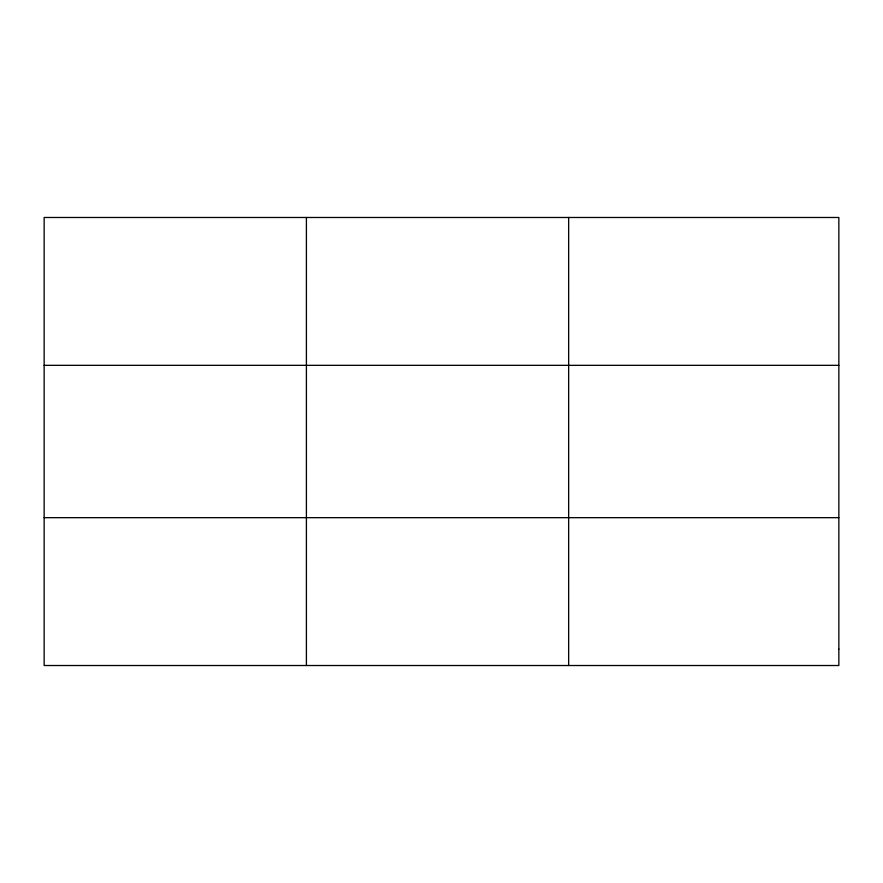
<?xml version="1.0" encoding="UTF-8"?>
<svg xmlns="http://www.w3.org/2000/svg" width="883" height="883" viewBox="0 0 883 883"><rect width="100%" height="100%" fill="white"/><g stroke="black" fill="none" stroke-linecap="round" stroke-linejoin="round"><path stroke-width="1.32" d="M306.401 665.517L306.401 217.483M568.652 665.517L568.652 217.483M44.15 365.33L838.85 365.33M44.15 517.67L838.85 517.67M838.85 649.093L838.85 665.517L44.15 665.517L44.15 217.483L838.85 217.483L838.85 649.093"/></g></svg>
